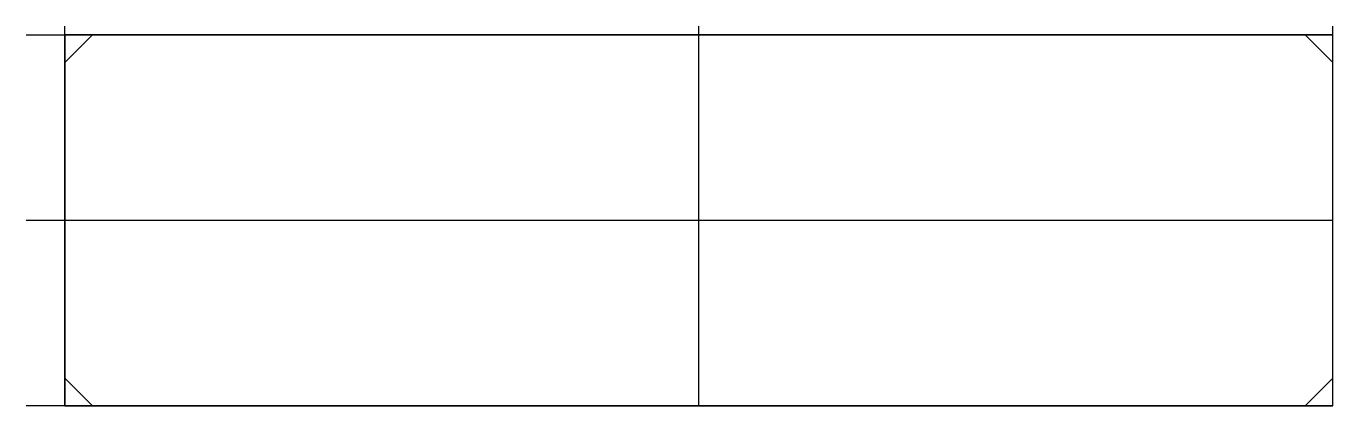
# Model space of a CAD drawing. Extents: x -4 to 130, y -38 to 1.
import ezdxf

# ---------------------------------------------------------------- set-up
doc = ezdxf.new("R2010")
doc.units = 0
doc.layers.get('0').update_dxf_attribs({"linetype": 'CONTINUOUS'})

msp = doc.modelspace()

# ---------------------------------------------------------------- linework, layer by layer
at = {"linetype": 'CONTINUOUS'}
for p, q in [((-3.97, 0), (130, 0)), ((0, -38), (0, 0.9)), ((130, 0), (0, 0)), ((0, 0), (0, -38)), ((130, 0), (0, 0)), ((0, 0), (0, -38)), ((2.83, 0), (0, 0)), ((0, 0), (0, -2.83)), ((0, -2.83), (2.83, 0)), ((2.83, 0), (0, -2.83)), ((2.83, 0), (127.17, 0)), ((65, -38), (65, 0.9)), ((127.17, 0), (130, -2.83)), ((130, 0), (127.17, 0)), ((127.17, 0), (130, -2.83)), ((130, -38), (130, 0.9)), ((130, -38), (130, 0)), ((130, -38), (130, 0)), ((130, -2.83), (130, 0)), ((0, -2.83), (0, -35.17)), ((130, -35.17), (130, -2.83)), ((130, -19), (-3.97, -19)), ((2.83, -38), (0, -35.17)), ((0, -35.17), (0, -38)), ((0, -35.17), (2.83, -38)), ((130, -35.17), (127.17, -38)), ((127.17, -38), (130, -35.17)), ((130, -38), (130, -35.17)), ((130, -38), (-3.97, -38)), ((0, -38), (130, -38)), ((0, -38), (130, -38)), ((0, -38), (2.83, -38)), ((2.83, -38), (127.17, -38)), ((127.17, -38), (130, -38))]:
    msp.add_line(p, q, dxfattribs=at)

doc.saveas('drawing.dxf')
